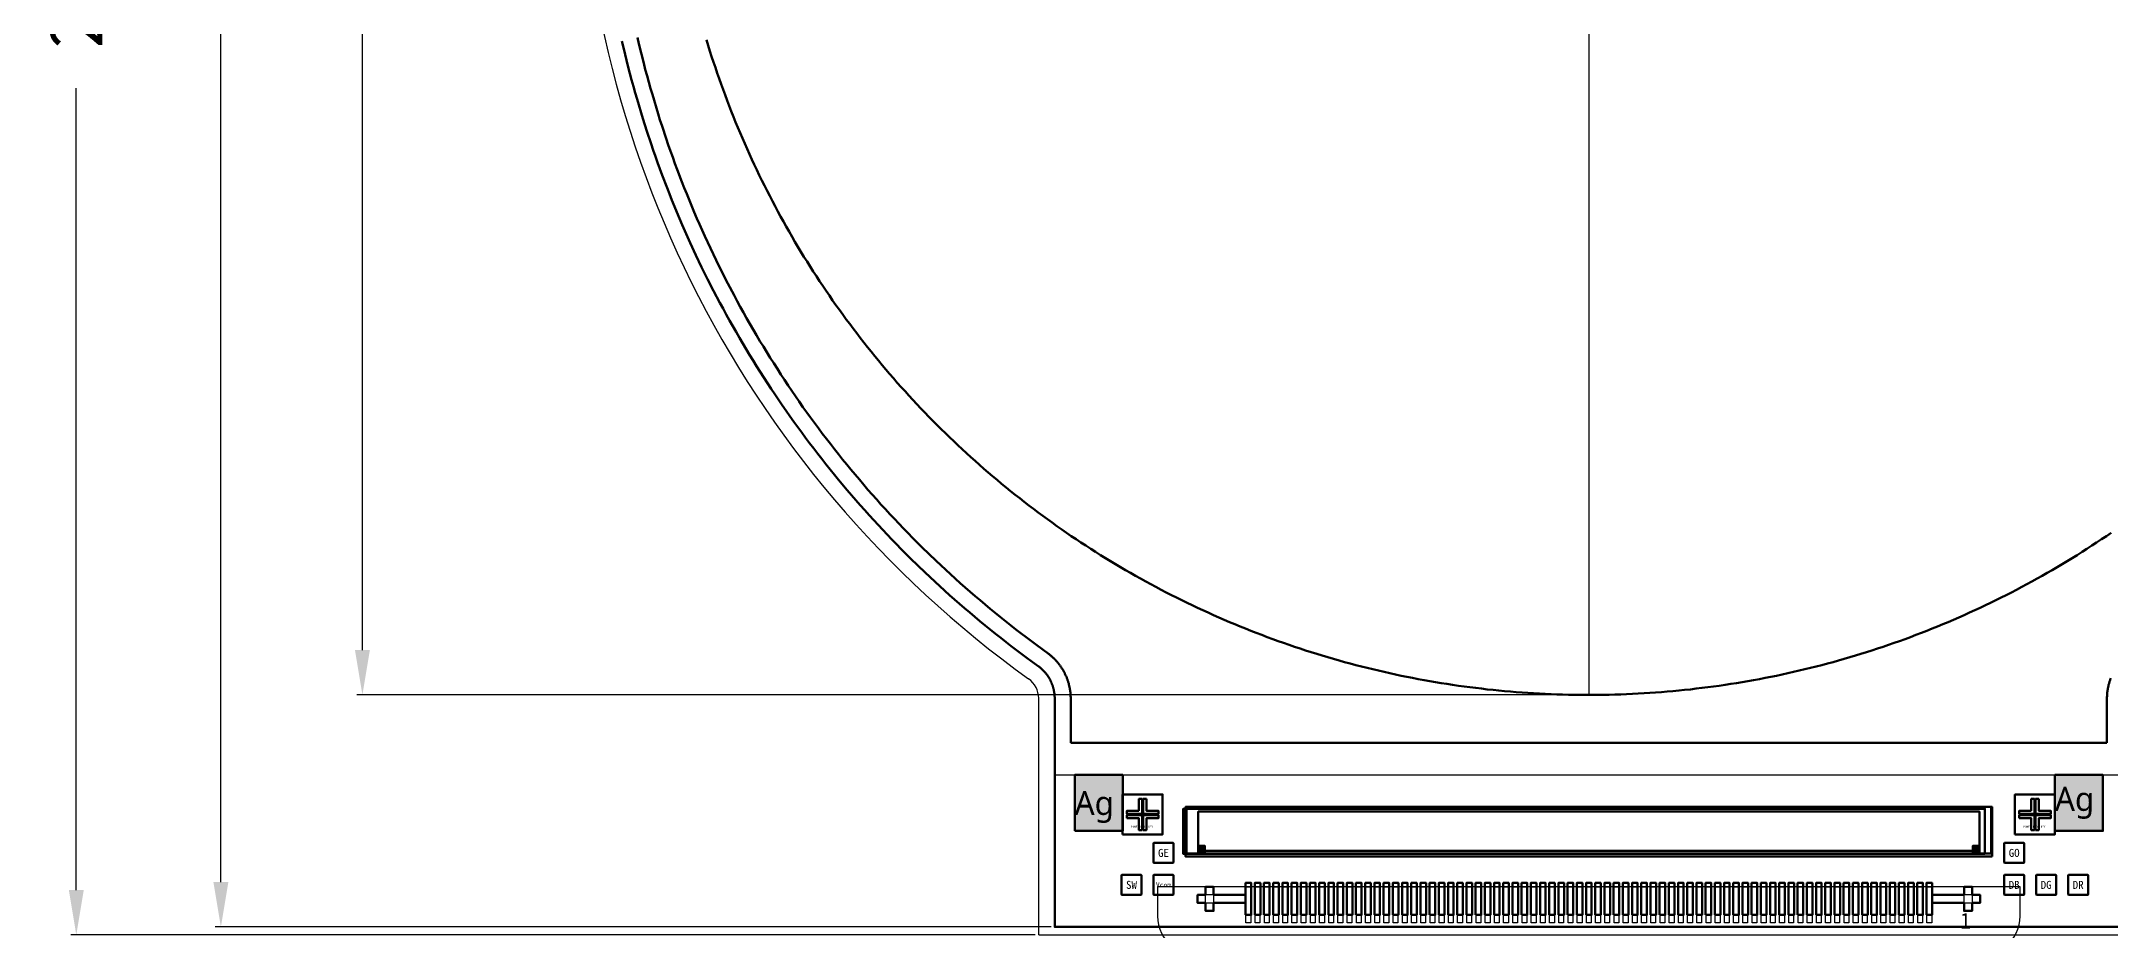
# Model space of a CAD drawing. Header units: inches. Extents: x 228 to 459, y 170 to 330.
# Drawn here: x 268.66 to 294.52, y 273.76 to 284.88 of the extents above; entities that cross this region are included whole.
import ezdxf
from ezdxf.enums import TextEntityAlignment as Align
from ezdxf.lldxf.tags import DXFTag

# ---------------------------------------------------------------- set-up
doc = ezdxf.new("R2010")
doc.units = ezdxf.units.IN
doc.header["$MEASUREMENT"] = 0
for name, color, linetype in [('5剖面线层', 2, 'Continuous'), ('6文字层', 3, 'Continuous'), ('DIM', 4, 'Continuous')]:
    doc.layers.add(name, color=color, linetype=linetype)
for name, color, linetype, lineweight in [('border.drawing', 6, 'Continuous', 100), ('GATE.drawing', 3, 'Continuous', 100), ('ITO_TXT.drawing', 5, 'Continuous', 100), ('job.drawing', 8, 'Continuous', 100), ('L120.drawing', 190, 'Continuous', 100), ('L160.drawing', 5, 'Continuous', 100), ('L249.cell', 112, 'Continuous', 100), ('L31.drawing', 1, 'Continuous', 100), ('L39.drawing', 4, 'Continuous', 100), ('L59.drawing', 2, 'Continuous', 100), ('L82.drawing', 40, 'Continuous', 100), ('L87.drawing', 30, 'Continuous', 100), ('LAYOUT.drawing', 140, 'Continuous', 100), ('OUTLINE.drawing', 190, 'Continuous', 100)]:
    doc.layers.add(name, color=color, linetype=linetype, lineweight=lineweight)
doc.styles.get("Standard").update_dxf_attribs({"font": 'SimSun.ttf'})
doc.styles.add('宋体', font='SimSun.ttf')
doc.styles.add('标注', font='Microsoft YaHei.ttf')
tags = doc.linetypes.add('CENTER2', pattern=[28.575, 19.05, -3.175, 3.175, -3.175]).pattern_tags.tags
tags[10:11] = [DXFTag(74, 4), DXFTag(75, 0), DXFTag(340, '0'), DXFTag(46, 1.0), DXFTag(50, 0.0), DXFTag(44, 0.0), DXFTag(45, 0.0)]
tags[8:9] = [DXFTag(74, 4), DXFTag(75, 0), DXFTag(340, '0'), DXFTag(46, 1.0), DXFTag(50, 0.0), DXFTag(44, 0.0), DXFTag(45, 0.0)]
tags[6:7] = [DXFTag(74, 4), DXFTag(75, 0), DXFTag(340, '0'), DXFTag(46, 1.0), DXFTag(50, 0.0), DXFTag(44, 0.0), DXFTag(45, 0.0)]
tags[4:5] = [DXFTag(74, 4), DXFTag(75, 0), DXFTag(340, '0'), DXFTag(46, 1.0), DXFTag(50, 0.0), DXFTag(44, 0.0), DXFTag(45, 0.0)]
doc.dimstyles.new('ISO-25$0', dxfattribs={"dimscale": 0.8, "dimtxt": 4.3, "dimasz": 2, "dimexe": 1.25, "dimexo": 0.3, "dimtad": 0, "dimzin": 9, "dimdsep": 46, "dimtxsty": 'Standard', "dimcen": 2, "dimclrd": 3, "dimclre": 3, "dimclrt": 3, "dimadec": 0, "dimazin": 3, "dimtfac": 1, "dimtmove": 0, "dimatfit": 3, "dimfxl": 1, "dimlwd": -1, "dimarcsym": 0})

# ---------------------------------------------------------------- blocks, each defined once
blk = doc.blocks.new('process_key_1')
at = {"layer": 'GATE.drawing', "color": 3, "linetype": 'Continuous', "lineweight": 100}
for points in [[(-0.0475, 0.0475), (-0.1975, 0.0475), (-0.1975, 0.0075), (-0.0075, 0.0075), (-0.0075, 0.195), (-0.0475, 0.195)], [(0.0475, 0.195), (0.0075, 0.195), (0.0075, 0.0075), (0.1975, 0.0075), (0.1975, 0.0475), (0.0475, 0.0475)], [(-0.1975, -0.0475), (-0.0475, -0.0475), (-0.0475, -0.195), (-0.0075, -0.195), (-0.0075, -0.0075), (-0.1975, -0.0075)], [(0.0075, -0.195), (0.0475, -0.195), (0.0475, -0.0475), (0.1975, -0.0475), (0.1975, -0.0075), (0.0075, -0.0075)]]:
    blk.add_lwpolyline(points, close=True, dxfattribs=at)
at = {"layer": 'job.drawing', "color": 8, "linetype": 'Continuous', "lineweight": 100}
blk.add_lwpolyline([(-0.25, -0.25), (0.25, -0.25), (0.25, 0.25), (-0.25, 0.25)], close=True, dxfattribs=at)
at = {"layer": 'LAYOUT.drawing', "color": 140, "linetype": 'Continuous', "lineweight": 100}
blk.add_lwpolyline([(-0.0075, -0.0075), (0.0075, -0.0075), (0.0075, 0.0075), (-0.0075, 0.0075)], close=True, dxfattribs=at)
at = {"layer": 'OUTLINE.drawing', "color": 190, "linetype": 'Continuous', "lineweight": 100}
blk.add_lwpolyline([(-0.25, -0.25), (0.25, -0.25), (0.25, 0.25), (-0.25, 0.25)], close=True, dxfattribs=at)
blk.add_text('PANEL PROC KEY', height=0.025, dxfattribs=at).set_placement((-0.007, -0.1539), align=Align.MIDDLE_CENTER)
blk = doc.blocks.new('et')
at = {"layer": 'GATE.drawing', "color": 3, "linetype": 'Continuous', "lineweight": 100}
blk.add_lwpolyline([(0.12, -0.1), (0.125, -0.095), (0.125, 0.145), (0.12, 0.15), (-0.12, 0.15), (-0.125, 0.145), (-0.125, -0.095), (-0.12, -0.1)], close=True, dxfattribs=at)
at = {"layer": 'OUTLINE.drawing', "color": 190, "linetype": 'Continuous', "lineweight": 100}
blk.add_lwpolyline([(0.12, -0.1), (0.125, -0.095), (0.125, 0.145), (0.12, 0.15), (-0.12, 0.15), (-0.125, 0.145), (-0.125, -0.095), (-0.12, -0.1)], close=True, dxfattribs=at)
blk = doc.blocks.new('et_left')
at = {"color": 1, "linetype": 'Continuous', "lineweight": 100}
for p in [(0.525, 0.5), (0.125, 0.1), (0.525, 0.1)]:
    blk.add_blockref('et', p, dxfattribs=at)
at = {"layer": 'ITO_TXT.drawing', "color": 5, "linetype": 'Continuous', "lineweight": 100}
for s, height, p in [('GE', 0.1, (0.525, 0.525)), ('SW', 0.1, (0.125, 0.125)), ('Vcom', 0.06, (0.525, 0.125))]:
    blk.add_text(s, height=height, dxfattribs=at).set_placement(p, align=Align.MIDDLE_CENTER)
blk = doc.blocks.new('panel_left')
at = {"color": 1, "linetype": 'Continuous', "lineweight": 100}
for name, p in [('process_key_1', (-1.39531, -0.51929)), ('et_left', (-1.66031, -1.52429))]:
    blk.add_blockref(name, p, dxfattribs=at)
blk = doc.blocks.new('gc9106_no_compensation_20210329')
at = {"layer": 'L160.drawing', "color": 5, "linetype": 'Continuous', "lineweight": 100}
blk.add_lwpolyline([(-5.04, -0.31), (5.04, -0.31), (5.04, 0.31), (-5.04, 0.31)], close=True, dxfattribs=at)
at = {"layer": 'L82.drawing', "color": 40, "linetype": 'Continuous', "lineweight": 100}
for points in [[(-4.866, -0.2), (-4.856, -0.2), (-4.856, -0.19), (-4.866, -0.19)], [(-4.851, -0.24), (-4.851, -0.225), (-4.866, -0.225), (-4.866, -0.205), (-4.851, -0.205), (-4.851, -0.19), (-4.831, -0.19), (-4.831, -0.205), (-4.816, -0.205), (-4.816, -0.225), (-4.831, -0.225), (-4.831, -0.24)], [(4.831, -0.24), (4.831, -0.225), (4.816, -0.225), (4.816, -0.205), (4.831, -0.205), (4.831, -0.19), (4.851, -0.19), (4.851, -0.205), (4.866, -0.205), (4.866, -0.225), (4.851, -0.225), (4.851, -0.24)], [(4.856, -0.2), (4.866, -0.2), (4.866, -0.19), (4.856, -0.19)]]:
    blk.add_lwpolyline(points, close=True, dxfattribs=at)
blk = doc.blocks.new('mark')
at = {"layer": 'L120.drawing', "color": 190, "linetype": 'Continuous', "lineweight": 100, "const_width": 0.02}
for points in [[(0, 0.025), (0.05, 0.025)], [(0.025, 0.015), (0.025, 0.05)]]:
    blk.add_lwpolyline(points, dxfattribs=at)
at = {"layer": 'L120.drawing', "color": 190, "linetype": 'Continuous', "lineweight": 100}
blk.add_lwpolyline([(0, 0.04), (0.01, 0.04), (0.01, 0.05), (0, 0.05)], close=True, dxfattribs=at)
blk = doc.blocks.new('gc9107e_bump20210106_AE')
at = {"layer": 'L87.drawing', "color": 30, "linetype": 'Continuous', "lineweight": 100}
blk.add_lwpolyline([(-5.03, -0.29), (5.03, -0.29), (5.03, 0.29), (-5.03, 0.29)], close=True, dxfattribs=at)
at = {"color": 1, "linetype": 'Continuous', "lineweight": 100}
blk.add_blockref('mark', (-4.866, -0.26), dxfattribs=at)
at = {"color": 1, "linetype": 'Continuous', "lineweight": 100, "xscale": -1}
blk.add_blockref('mark', (4.866, -0.26), dxfattribs=at)
blk = doc.blocks.new('NV3021E1I_PADOUT')
at = {"layer": 'border.drawing', "color": 6, "linetype": 'Continuous', "lineweight": 100}
for points in [[(-4.881, -0.26), (-4.801, -0.26), (-4.801, -0.18), (-4.881, -0.18)], [(4.801, -0.26), (4.881, -0.26), (4.881, -0.18), (4.801, -0.18)]]:
    blk.add_lwpolyline(points, close=True, dxfattribs=at)
at = {"layer": 'L249.cell', "color": 112, "linetype": 'Continuous', "lineweight": 100}
blk.add_lwpolyline([(-4.95, -0.2825), (5.07, -0.2825), (5.07, 0.2825), (-4.95, 0.2825)], close=True, dxfattribs=at)
at = {"layer": 'L39.drawing', "color": 4, "linetype": 'Continuous', "lineweight": 100, "const_width": 0.02}
for points in [[(-4.866, -0.22), (-4.816, -0.22)], [(-4.841, -0.245), (-4.841, -0.195)], [(4.816, -0.22), (4.866, -0.22)], [(4.841, -0.245), (4.841, -0.195)]]:
    blk.add_lwpolyline(points, dxfattribs=at)
at = {"layer": 'L39.drawing', "color": 4, "linetype": 'Continuous', "lineweight": 100}
for points in [[(-4.866, -0.205), (-4.856, -0.205), (-4.856, -0.195), (-4.866, -0.195)], [(4.856, -0.205), (4.866, -0.205), (4.866, -0.195), (4.856, -0.195)]]:
    blk.add_lwpolyline(points, close=True, dxfattribs=at)
blk = doc.blocks.new('ALIGN_R')
at = {"layer": 'L31.drawing', "color": 1, "linetype": 'Continuous', "lineweight": 100}
for points in [[(0.01, 0.01), (0.025, 0.01), (0.025, -0.01), (-0.025, -0.01), (-0.025, 0.01), (-0.01, 0.01), (-0.01, 0.025), (0.01, 0.025)], [(0.015, 0.015), (0.025, 0.015), (0.025, 0.025), (0.015, 0.025)]]:
    blk.add_lwpolyline(points, close=True, dxfattribs=at)
blk = doc.blocks.new('ALIGN_L')
at = {"layer": 'L31.drawing', "color": 1, "linetype": 'Continuous', "lineweight": 100}
for points in [[(0.01, 0.01), (0.025, 0.01), (0.025, -0.01), (-0.025, -0.01), (-0.025, 0.01), (-0.01, 0.01), (-0.01, 0.025), (0.01, 0.025)], [(-0.025, 0.015), (-0.015, 0.015), (-0.015, 0.025), (-0.025, 0.025)]]:
    blk.add_lwpolyline(points, close=True, dxfattribs=at)
blk = doc.blocks.new('st7735sv_pad_gb_SA_Spec_19y0910_out_line')
at = {"layer": 'L59.drawing', "color": 2, "linetype": 'Continuous', "lineweight": 100}
blk.add_lwpolyline([(-4.8825, -0.2455), (4.8825, -0.2455), (4.8825, 0.2455), (-4.8825, 0.2455)], close=True, dxfattribs=at)
blk.add_lwpolyline([(-4.8825, -0.2455), (4.8825, -0.2455), (4.8825, 0.2455), (-4.8825, 0.2455)], close=True, dxfattribs=at)
blk.add_lwpolyline([(-4.8825, -0.2455), (4.8825, -0.2455), (4.8825, 0.2455), (-4.8825, 0.2455)], close=True, dxfattribs=at)
blk = doc.blocks.new('st7735sv_pad_gb_SA_Spec_19y0910_pad_location')
at = {"color": 1, "linetype": 'Continuous', "lineweight": 100}
for name, p in [('st7735sv_pad_gb_SA_Spec_19y0910_out_line', (0, 0)), ('ALIGN_L', (-4.841, -0.2215)), ('ALIGN_R', (4.841, -0.2215))]:
    blk.add_blockref(name, p, dxfattribs=at)
blk = doc.blocks.new('ic_gds_all')
at = {"color": 1, "linetype": 'Continuous', "lineweight": 100, "xscale": -1}
for name, p in [('NV3021E1I_PADOUT', (0, 0.01807)), ('gc9106_no_compensation_20210329', (0, 0.01307)), ('gc9107e_bump20210106_AE', (0, 0.03307)), ('st7735sv_pad_gb_SA_Spec_19y0910_pad_location', (0, 0.01957))]:
    blk.add_blockref(name, p, dxfattribs=at)
blk = doc.blocks.new('ic_all')
at = {"color": 1, "linetype": 'Continuous', "lineweight": 100}
blk.add_blockref('ic_gds_all', (5.07, 0.29693), dxfattribs=at)
blk = doc.blocks.new('et_right')
at = {"color": 1, "linetype": 'Continuous', "lineweight": 100, "xscale": -1}
for p in [(0.125, 0.5), (0.125, 0.1), (0.525, 0.1), (0.925, 0.1)]:
    blk.add_blockref('et', p, dxfattribs=at)
at = {"layer": 'ITO_TXT.drawing', "color": 5, "linetype": 'Continuous', "lineweight": 100}
for s, p in [('GO', (0.125, 0.525)), ('DB', (0.125, 0.125)), ('DG', (0.525, 0.125)), ('DR', (0.925, 0.125))]:
    blk.add_text(s, height=0.1, dxfattribs=at).set_placement(p, align=Align.MIDDLE_CENTER)
blk = doc.blocks.new('panel_right')
at = {"color": 1, "linetype": 'Continuous', "lineweight": 100}
for name, p in [('process_key_1', (5.67922, -11.9175)), ('et_right', (5.29422, -12.9225))]:
    blk.add_blockref(name, p, dxfattribs=at)
blk = doc.blocks.new('fpc_pad')
at = {"layer": 'OUTLINE.drawing', "color": 190, "linetype": 'Continuous', "lineweight": 100}
blk.add_lwpolyline([(0, 0), (0.07, 0), (0.07, 0.4), (0, 0.4)], close=True, dxfattribs=at)
blk = doc.blocks.new('fpc_pad_dummy')
at = {"layer": 'OUTLINE.drawing', "color": 190, "linetype": 'Continuous', "lineweight": 100}
blk.add_lwpolyline([(0, 0), (0.07, 0), (0.07, 0.4), (0, 0.4)], close=True, dxfattribs=at)
blk = doc.blocks.new('fpc_mark')
at = {"layer": 'GATE.drawing', "color": 3, "linetype": 'Continuous', "lineweight": 100}
blk.add_lwpolyline([(0.2, 0.3), (0.1, 0.3), (0.1, 0.2), (0, 0.2), (0, 0.1), (0.1, 0.1), (0.1, 0), (0.2, 0), (0.2, 0.1), (0.6, 0.1), (0.6, 0.2), (0.2, 0.2)], close=True, dxfattribs=at)
blk = doc.blocks.new('fpc_all')
at = {"color": 1, "linetype": 'Continuous', "lineweight": 100}
blk.add_blockref('fpc_mark', (-0.83, 0.05), dxfattribs=at)
at = {"color": 1, "linetype": 'Continuous', "lineweight": 100, "row_count": 1}
for name, p, column_count, row_spacing, column_spacing in [('fpc_pad', (-0.23, 0), 2, 0.402, 8.510000000000002), ('fpc_pad_dummy', (-0.115, 0), 2, 0, 8.280000000000001), ('fpc_pad', (0, 0), 71, 0.402, 0.115)]:
    blk.add_blockref(name, p, dxfattribs=dict(at, column_count=column_count, row_spacing=row_spacing, column_spacing=column_spacing))
at = {"color": 1, "linetype": 'Continuous', "lineweight": 100, "xscale": -1}
blk.add_blockref('fpc_mark', (8.95, 0.05), dxfattribs=at)
blk = doc.blocks.new('*D24')
at = {"layer": 'Defpoints', "color": 0, "transparency": 16777216}
for p in [(288.31, 300.643), (270.906, 273.807), (281.327, 273.807)]:
    blk.add_point(p, dxfattribs=at)
at = {"layer": 'DIM', "color": 3, "lineweight": -2, "transparency": 16777216}
for p, q in [((288.266, 300.643), (270.836, 300.643)), ((281.283, 273.807), (270.836, 273.807))]:
    blk.add_line(p, q, dxfattribs=at)
at = {"layer": 'DIM', "color": 3, "transparency": 16777216}
for p, q in [((270.906, 300.083), (270.906, 290.7)), ((270.906, 274.367), (270.906, 285.355))]:
    blk.add_line(p, q, dxfattribs=at)
for points in [[(271, 300.083), (270.813, 300.083), (270.906, 300.643)], [(270.813, 274.367), (271, 274.367), (270.906, 273.807)]]:
    blk.add_solid(points, dxfattribs=at)
at = {"layer": 'DIM', "color": 3, "transparency": 16777216, "insert": (270.906, 288.028), "char_height": 0.665, "attachment_point": 5, "rotation": 90}
blk.add_mtext('26.84(TFT)', dxfattribs=at)
blk = doc.blocks.new('*D26')
at = {"layer": 'Defpoints', "color": 0, "transparency": 16777216}
for p in [(288.366, 299.742), (272.675, 276.707), (287.967, 276.707)]:
    blk.add_point(p, dxfattribs=at)
at = {"layer": 'DIM', "color": 3, "lineweight": -2, "transparency": 16777216}
for p, q in [((288.323, 299.742), (272.605, 299.742)), ((287.923, 276.707), (272.605, 276.707))]:
    blk.add_line(p, q, dxfattribs=at)
at = {"layer": 'DIM', "color": 3, "transparency": 16777216}
for p, q in [((272.675, 299.182), (272.675, 290.926)), ((272.675, 277.267), (272.675, 286.053))]:
    blk.add_line(p, q, dxfattribs=at)
for points in [[(272.768, 299.182), (272.582, 299.182), (272.675, 299.742)], [(272.582, 277.267), (272.768, 277.267), (272.675, 276.707)]]:
    blk.add_solid(points, dxfattribs=at)
at = {"layer": 'DIM', "color": 3, "transparency": 16777216, "insert": (272.675, 288.489), "char_height": 0.665, "attachment_point": 5, "rotation": 90}
blk.add_mtext('23.03(AA)', dxfattribs=at)
blk = doc.blocks.new('A$C4AE13D6C')
for p, q in [((-6.876, 0), (-6.876, 2.958)), ((6.876, 2.958), (6.876, 0)), ((-6.876, 0), (6.876, 0))]:
    blk.add_line(p, q)
for centre, radius, start, end in [((0, 14.52), 12.62, 360, 180), ((0.867, 14.161), 13.492, 178.4758, 234.3255), ((-0.867, 14.161), 13.492, 305.6745, 1.5242), ((-7.176, 2.958), 0.3, 0, 54.3238), ((7.176, 2.958), 0.3, 125.6762, 180)]:
    blk.add_arc(centre, radius, start, end)
blk = doc.blocks.new('*D28')
at = {"layer": 'Defpoints', "color": 0, "transparency": 16777216}
for p in [(288.003, 300.847), (269.099, 273.707), (281.127, 273.707)]:
    blk.add_point(p, dxfattribs=at)
at = {"layer": 'DIM', "color": 3, "lineweight": -2, "transparency": 16777216}
for p, q in [((287.959, 300.847), (269.029, 300.847)), ((281.083, 273.707), (269.029, 273.707))]:
    blk.add_line(p, q, dxfattribs=at)
at = {"layer": 'DIM', "color": 3, "transparency": 16777216}
for p, q in [((269.099, 300.287), (269.099, 290.262)), ((269.099, 274.267), (269.099, 284.292))]:
    blk.add_line(p, q, dxfattribs=at)
for points in [[(269.192, 300.287), (269.006, 300.287), (269.099, 300.847)], [(269.006, 274.267), (269.192, 274.267), (269.099, 273.707)]]:
    blk.add_solid(points, dxfattribs=at)
at = {"layer": 'DIM', "color": 3, "transparency": 16777216, "insert": (269.099, 287.277), "char_height": 0.665, "attachment_point": 5, "rotation": 90}
blk.add_mtext('27.14%%P0.15', dxfattribs=at)

msp = doc.modelspace()

# ---------------------------------------------------------------- hatches: boundary and pattern name
at = {"layer": '5剖面线层'}
h = msp.add_hatch(color=3, dxfattribs=at)
h.dxf.hatch_style = 1
h.paths.add_polyline_path([(281.577, 275.007), (281.577, 275.707), (282.177, 275.707), (282.177, 275.007)])
h.paths.add_polyline_path([(293.829, 275.007), (293.829, 275.707), (294.429, 275.707), (294.429, 275.007)])

# ---------------------------------------------------------------- linework, layer by layer
at = {"linetype": 'CENTER2', "ltscale": 0.1}
msp.add_line((288.003, 299.747), (288.003, 276.707), dxfattribs=at)
for p, q in [((281.327, 275.707), (294.679, 275.707)), ((283.713, 274.207), (283.718, 274.207)), ((292.293, 274.207), (292.288, 274.207)), ((283.778, 273.957), (283.778, 273.857)), ((292.293, 274.107), (292.288, 274.107))]:
    msp.add_line(p, q)
at = {"color": 32}
msp.add_lwpolyline([(293.393, 273.941), (293.393, 274.307), (282.613, 274.307), (282.613, 273.941, 0.222585), (282.793, 273.557), (285.073, 271.657, -0.222585), (285.253, 271.273), (285.253, 223.906, 0.414214), (285.453, 223.706), (290.553, 223.706, 0.414214), (290.753, 223.906), (290.753, 271.273, -0.222585), (290.933, 271.657), (293.213, 273.557, 0.222585)], format="xyb", close=True, dxfattribs=at)
for points in [[(283.113, 274.107), (283.718, 274.107), (283.718, 274.207), (283.113, 274.207)], [(283.213, 274.307), (283.313, 274.307), (283.313, 274.007), (283.213, 274.007)], [(283.718, 274.307), (283.778, 274.307), (283.778, 273.857), (283.718, 273.857)], [(283.833, 274.307), (283.893, 274.307), (283.893, 273.857), (283.833, 273.857)], [(283.948, 274.307), (284.008, 274.307), (284.008, 273.857), (283.948, 273.857)], [(284.063, 274.307), (284.123, 274.307), (284.123, 273.857), (284.063, 273.857)], [(284.178, 274.307), (284.238, 274.307), (284.238, 273.857), (284.178, 273.857)], [(284.293, 274.307), (284.353, 274.307), (284.353, 273.857), (284.293, 273.857)], [(284.408, 274.307), (284.468, 274.307), (284.468, 273.857), (284.408, 273.857)], [(284.523, 274.307), (284.583, 274.307), (284.583, 273.857), (284.523, 273.857)], [(284.638, 274.307), (284.698, 274.307), (284.698, 273.857), (284.638, 273.857)], [(284.753, 274.307), (284.813, 274.307), (284.813, 273.857), (284.753, 273.857)], [(284.868, 274.307), (284.928, 274.307), (284.928, 273.857), (284.868, 273.857)], [(284.983, 274.307), (285.043, 274.307), (285.043, 273.857), (284.983, 273.857)], [(285.098, 274.307), (285.158, 274.307), (285.158, 273.857), (285.098, 273.857)], [(285.213, 274.307), (285.273, 274.307), (285.273, 273.857), (285.213, 273.857)], [(285.328, 274.307), (285.388, 274.307), (285.388, 273.857), (285.328, 273.857)], [(285.443, 274.307), (285.503, 274.307), (285.503, 273.857), (285.443, 273.857)], [(285.558, 274.307), (285.618, 274.307), (285.618, 273.857), (285.558, 273.857)], [(285.673, 274.307), (285.733, 274.307), (285.733, 273.857), (285.673, 273.857)], [(285.788, 274.307), (285.848, 274.307), (285.848, 273.857), (285.788, 273.857)], [(285.903, 274.307), (285.963, 274.307), (285.963, 273.857), (285.903, 273.857)], [(286.018, 274.307), (286.078, 274.307), (286.078, 273.857), (286.018, 273.857)], [(286.133, 274.307), (286.193, 274.307), (286.193, 273.857), (286.133, 273.857)], [(286.248, 274.307), (286.308, 274.307), (286.308, 273.857), (286.248, 273.857)], [(286.363, 274.307), (286.423, 274.307), (286.423, 273.857), (286.363, 273.857)], [(286.478, 274.307), (286.538, 274.307), (286.538, 273.857), (286.478, 273.857)], [(286.593, 274.307), (286.653, 274.307), (286.653, 273.857), (286.593, 273.857)], [(286.708, 274.307), (286.768, 274.307), (286.768, 273.857), (286.708, 273.857)], [(286.823, 274.307), (286.883, 274.307), (286.883, 273.857), (286.823, 273.857)], [(286.938, 274.307), (286.998, 274.307), (286.998, 273.857), (286.938, 273.857)], [(287.053, 274.307), (287.113, 274.307), (287.113, 273.857), (287.053, 273.857)], [(287.168, 274.307), (287.228, 274.307), (287.228, 273.857), (287.168, 273.857)], [(287.283, 274.307), (287.343, 274.307), (287.343, 273.857), (287.283, 273.857)], [(287.398, 274.307), (287.458, 274.307), (287.458, 273.857), (287.398, 273.857)], [(287.513, 274.307), (287.573, 274.307), (287.573, 273.857), (287.513, 273.857)], [(287.628, 274.307), (287.688, 274.307), (287.688, 273.857), (287.628, 273.857)], [(287.743, 274.307), (287.803, 274.307), (287.803, 273.857), (287.743, 273.857)], [(287.858, 274.307), (287.918, 274.307), (287.918, 273.857), (287.858, 273.857)], [(287.973, 274.307), (288.033, 274.307), (288.033, 273.857), (287.973, 273.857)], [(288.088, 274.307), (288.148, 274.307), (288.148, 273.857), (288.088, 273.857)], [(288.203, 274.307), (288.263, 274.307), (288.263, 273.857), (288.203, 273.857)], [(288.318, 274.307), (288.378, 274.307), (288.378, 273.857), (288.318, 273.857)], [(288.433, 274.307), (288.493, 274.307), (288.493, 273.857), (288.433, 273.857)], [(288.548, 274.307), (288.608, 274.307), (288.608, 273.857), (288.548, 273.857)], [(288.663, 274.307), (288.723, 274.307), (288.723, 273.857), (288.663, 273.857)], [(288.778, 274.307), (288.838, 274.307), (288.838, 273.857), (288.778, 273.857)], [(288.893, 274.307), (288.953, 274.307), (288.953, 273.857), (288.893, 273.857)], [(289.008, 274.307), (289.068, 274.307), (289.068, 273.857), (289.008, 273.857)], [(289.123, 274.307), (289.183, 274.307), (289.183, 273.857), (289.123, 273.857)], [(289.238, 274.307), (289.298, 274.307), (289.298, 273.857), (289.238, 273.857)], [(289.353, 274.307), (289.413, 274.307), (289.413, 273.857), (289.353, 273.857)], [(289.468, 274.307), (289.528, 274.307), (289.528, 273.857), (289.468, 273.857)], [(289.583, 274.307), (289.643, 274.307), (289.643, 273.857), (289.583, 273.857)], [(289.698, 274.307), (289.758, 274.307), (289.758, 273.857), (289.698, 273.857)], [(289.813, 274.307), (289.873, 274.307), (289.873, 273.857), (289.813, 273.857)], [(289.928, 274.307), (289.988, 274.307), (289.988, 273.857), (289.928, 273.857)], [(290.043, 274.307), (290.103, 274.307), (290.103, 273.857), (290.043, 273.857)], [(290.158, 274.307), (290.218, 274.307), (290.218, 273.857), (290.158, 273.857)], [(290.273, 274.307), (290.333, 274.307), (290.333, 273.857), (290.273, 273.857)], [(290.388, 274.307), (290.448, 274.307), (290.448, 273.857), (290.388, 273.857)], [(290.503, 274.307), (290.563, 274.307), (290.563, 273.857), (290.503, 273.857)], [(290.618, 274.307), (290.678, 274.307), (290.678, 273.857), (290.618, 273.857)], [(290.733, 274.307), (290.793, 274.307), (290.793, 273.857), (290.733, 273.857)], [(290.848, 274.307), (290.908, 274.307), (290.908, 273.857), (290.848, 273.857)], [(290.963, 274.307), (291.023, 274.307), (291.023, 273.857), (290.963, 273.857)], [(291.078, 274.307), (291.138, 274.307), (291.138, 273.857), (291.078, 273.857)], [(291.193, 274.307), (291.253, 274.307), (291.253, 273.857), (291.193, 273.857)], [(291.308, 274.307), (291.368, 274.307), (291.368, 273.857), (291.308, 273.857)], [(291.423, 274.307), (291.483, 274.307), (291.483, 273.857), (291.423, 273.857)], [(291.538, 274.307), (291.598, 274.307), (291.598, 273.857), (291.538, 273.857)], [(291.653, 274.307), (291.713, 274.307), (291.713, 273.857), (291.653, 273.857)], [(291.768, 274.307), (291.828, 274.307), (291.828, 273.857), (291.768, 273.857)], [(291.883, 274.307), (291.943, 274.307), (291.943, 273.857), (291.883, 273.857)], [(291.998, 274.307), (292.058, 274.307), (292.058, 273.857), (291.998, 273.857)], [(292.113, 274.307), (292.173, 274.307), (292.173, 273.857), (292.113, 273.857)], [(292.228, 274.307), (292.288, 274.307), (292.288, 273.857), (292.228, 273.857)], [(292.893, 274.207), (292.288, 274.207), (292.288, 274.107), (292.893, 274.107)], [(292.693, 274.307), (292.793, 274.307), (292.793, 274.007), (292.693, 274.007)]]:
    msp.add_lwpolyline(points, close=True)
at = {"layer": 'GATE.drawing', "color": 3, "linetype": 'Continuous', "lineweight": 100}
for points in [[(281.577, 275.007), (282.177, 275.007), (282.177, 275.707), (281.577, 275.707)], [(293.829, 275.007), (294.429, 275.007), (294.429, 275.707), (293.829, 275.707)]]:
    msp.add_lwpolyline(points, close=True, dxfattribs=at)
at = {"layer": 'LAYOUT.drawing', "linetype": 'Continuous', "lineweight": 100}
msp.add_line((281.527, 276.107), (294.479, 276.107), dxfattribs=at)
at = {"layer": 'LAYOUT.drawing', "color": 2, "linetype": 'Continuous', "lineweight": 100}
msp.add_lwpolyline([(275.918, 284.881), (275.937, 284.8), (275.997, 284.557), (276.018, 284.476), (276.04, 284.396), (276.062, 284.315), (276.084, 284.235), (276.107, 284.155), (276.179, 283.915), (276.204, 283.836), (276.23, 283.756), (276.282, 283.598), (276.309, 283.519), (276.337, 283.44), (276.365, 283.362), (276.393, 283.283), (276.422, 283.205), (276.482, 283.049), (276.512, 282.972), (276.543, 282.894), (276.639, 282.663), (276.672, 282.586), (276.705, 282.51), (276.773, 282.358), (276.843, 282.206), (276.915, 282.056), (276.989, 281.906), (277.065, 281.758), (277.143, 281.61), (277.182, 281.537), (277.222, 281.463), (277.263, 281.39), (277.303, 281.318), (277.345, 281.245), (277.386, 281.173), (277.429, 281.101), (277.471, 281.029), (277.515, 280.958), (277.558, 280.887), (277.602, 280.816), (277.647, 280.746), (277.692, 280.675), (277.737, 280.605), (277.783, 280.536), (277.829, 280.466), (277.923, 280.328), (277.97, 280.26), (278.018, 280.191), (278.067, 280.123), (278.115, 280.056), (278.165, 279.988), (278.214, 279.921), (278.264, 279.855), (278.315, 279.788), (278.366, 279.722), (278.417, 279.657), (278.469, 279.591), (278.521, 279.526), (278.574, 279.461), (278.626, 279.397), (278.734, 279.269), (278.788, 279.206), (278.842, 279.142), (278.897, 279.08), (278.953, 279.017), (279.008, 278.955), (279.065, 278.894), (279.121, 278.832), (279.178, 278.771), (279.235, 278.711), (279.293, 278.65), (279.351, 278.591), (279.409, 278.531), (279.527, 278.413), (279.707, 278.239), (279.89, 278.068), (280.014, 277.956), (280.076, 277.901), (280.202, 277.791), (280.265, 277.737), (280.329, 277.683), (280.393, 277.63), (280.458, 277.577), (280.522, 277.525), (280.588, 277.472), (280.653, 277.421), (280.719, 277.369), (280.785, 277.318), (280.851, 277.268), (280.985, 277.168), (281.122, 277.068), (281.126, 277.065), (281.126, 277.065), (281.13, 277.062), (281.134, 277.058), (281.139, 277.055), (281.144, 277.051), (281.149, 277.047), (281.153, 277.043), (281.158, 277.039), (281.163, 277.035), (281.167, 277.031), (281.172, 277.026), (281.176, 277.022), (281.18, 277.018), (281.185, 277.013), (281.189, 277.009), (281.193, 277.005), (281.197, 277), (281.201, 276.996), (281.205, 276.991), (281.209, 276.986), (281.213, 276.982), (281.217, 276.977), (281.221, 276.972), (281.225, 276.967), (281.228, 276.962), (281.232, 276.957), (281.236, 276.952), (281.239, 276.947), (281.243, 276.942), (281.246, 276.937), (281.249, 276.932), (281.253, 276.927), (281.256, 276.921), (281.259, 276.916), (281.262, 276.911), (281.265, 276.905), (281.268, 276.9), (281.271, 276.895), (281.273, 276.889), (281.276, 276.884), (281.279, 276.878), (281.281, 276.873), (281.284, 276.867), (281.286, 276.861), (281.289, 276.856), (281.291, 276.85), (281.293, 276.844), (281.296, 276.839), (281.298, 276.833), (281.3, 276.827), (281.302, 276.821), (281.304, 276.815), (281.305, 276.809), (281.307, 276.804), (281.309, 276.798), (281.31, 276.792), (281.312, 276.786), (281.313, 276.78), (281.315, 276.774), (281.316, 276.768), (281.317, 276.762), (281.318, 276.756), (281.319, 276.75), (281.321, 276.744), (281.321, 276.738), (281.322, 276.732), (281.323, 276.726), (281.324, 276.719), (281.324, 276.713), (281.325, 276.707), (281.326, 276.701), (281.326, 276.695), (281.326, 276.689), (281.327, 276.683), (281.327, 276.677), (281.327, 276.67), (281.327, 276.664), (281.327, 273.807), (294.679, 273.807)], dxfattribs=at)
at = {"layer": 'LAYOUT.drawing', "linetype": 'Continuous', "lineweight": 100}
for points in [[(276.113, 284.926), (276.131, 284.847), (276.191, 284.606), (276.211, 284.528), (276.233, 284.449), (276.255, 284.368), (276.277, 284.289), (276.299, 284.212), (276.37, 283.974), (276.394, 283.897), (276.42, 283.818), (276.472, 283.662), (276.498, 283.585), (276.525, 283.507), (276.553, 283.429), (276.581, 283.352), (276.609, 283.276), (276.669, 283.121), (276.698, 283.045), (276.728, 282.97), (276.823, 282.741), (276.856, 282.665), (276.888, 282.591), (276.955, 282.441), (277.024, 282.291), (277.095, 282.144), (277.168, 281.996), (277.242, 281.851), (277.32, 281.704), (277.358, 281.632), (277.397, 281.56), (277.438, 281.488), (277.477, 281.417), (277.519, 281.345), (277.559, 281.274), (277.601, 281.203), (277.642, 281.132), (277.686, 281.063), (277.729, 280.992), (277.771, 280.923), (277.816, 280.854), (277.861, 280.783), (277.904, 280.715), (277.95, 280.647), (277.995, 280.577), (278.088, 280.441), (278.134, 280.374), (278.181, 280.307), (278.229, 280.24), (278.277, 280.174), (278.326, 280.107), (278.374, 280.041), (278.423, 279.976), (278.474, 279.91), (278.524, 279.845), (278.574, 279.781), (278.626, 279.716), (278.677, 279.652), (278.729, 279.588), (278.78, 279.525), (278.886, 279.399), (278.94, 279.336), (278.993, 279.273), (279.047, 279.213), (279.103, 279.15), (279.156, 279.09), (279.212, 279.03), (279.268, 278.968), (279.324, 278.908), (279.38, 278.849), (279.437, 278.789), (279.494, 278.731), (279.552, 278.671), (279.667, 278.556), (279.845, 278.384), (280.025, 278.216), (280.147, 278.105), (280.208, 278.051), (280.333, 277.943), (280.395, 277.89), (280.457, 277.837), (280.52, 277.785), (280.584, 277.732), (280.648, 277.681), (280.712, 277.629), (280.777, 277.578), (280.842, 277.527), (280.907, 277.477), (280.971, 277.428), (281.104, 277.329), (281.245, 277.226), (281.25, 277.222), (281.251, 277.221), (281.258, 277.216), (281.264, 277.211), (281.271, 277.205), (281.278, 277.2), (281.284, 277.194), (281.29, 277.189), (281.297, 277.183), (281.303, 277.177), (281.309, 277.171), (281.316, 277.165), (281.322, 277.159), (281.328, 277.153), (281.334, 277.147), (281.34, 277.141), (281.346, 277.134), (281.351, 277.128), (281.357, 277.121), (281.362, 277.115), (281.368, 277.108), (281.373, 277.102), (281.379, 277.095), (281.384, 277.088), (281.389, 277.081), (281.394, 277.074), (281.399, 277.067), (281.404, 277.06), (281.409, 277.053), (281.414, 277.046), (281.418, 277.039), (281.423, 277.031), (281.427, 277.024), (281.432, 277.017), (281.436, 277.009), (281.44, 277.002), (281.444, 276.994), (281.448, 276.987), (281.452, 276.979), (281.456, 276.971), (281.46, 276.963), (281.463, 276.956), (281.467, 276.948), (281.47, 276.94), (281.474, 276.932), (281.477, 276.924), (281.48, 276.916), (281.483, 276.908), (281.486, 276.9), (281.489, 276.892), (281.492, 276.884), (281.494, 276.876), (281.497, 276.868), (281.499, 276.859), (281.502, 276.851), (281.504, 276.843), (281.506, 276.834), (281.508, 276.826), (281.51, 276.818), (281.512, 276.809), (281.513, 276.801), (281.515, 276.792), (281.517, 276.784), (281.518, 276.776), (281.519, 276.767), (281.52, 276.758), (281.522, 276.75), (281.523, 276.741), (281.523, 276.733), (281.524, 276.724), (281.525, 276.716), (281.526, 276.707), (281.526, 276.699), (281.526, 276.69), (281.527, 276.681), (281.527, 276.673), (281.527, 276.665), (281.527, 276.107)], [(294.479, 276.107), (294.479, 276.665), (294.479, 276.673), (294.479, 276.681), (294.48, 276.69), (294.48, 276.699), (294.481, 276.707), (294.481, 276.716), (294.482, 276.724), (294.483, 276.733), (294.483, 276.741), (294.484, 276.75), (294.486, 276.758), (294.487, 276.767), (294.488, 276.776), (294.49, 276.784), (294.491, 276.792), (294.493, 276.801), (294.494, 276.809), (294.496, 276.818), (294.498, 276.826), (294.5, 276.834), (294.502, 276.843), (294.505, 276.851), (294.507, 276.859), (294.509, 276.868), (294.512, 276.876), (294.515, 276.884), (294.517, 276.892), (294.52, 276.9), (294.523, 276.908), (294.526, 276.916)]]:
    msp.add_lwpolyline(points, dxfattribs=at)
at = {"layer": 'LAYOUT.drawing', "color": 140, "linetype": 'Continuous', "lineweight": 100}
msp.add_lwpolyline([(294.531, 278.735), (294.471, 278.694), (294.411, 278.654), (294.35, 278.613), (294.289, 278.574), (294.228, 278.534), (294.167, 278.495), (294.106, 278.456), (294.044, 278.418), (293.982, 278.38), (293.92, 278.343), (293.857, 278.306), (293.795, 278.269), (293.732, 278.232), (293.668, 278.197), (293.605, 278.161), (293.541, 278.126), (293.478, 278.091), (293.414, 278.057), (293.349, 278.023), (293.285, 277.989), (293.22, 277.956), (293.155, 277.924), (293.09, 277.891), (293.025, 277.859), (292.959, 277.828), (292.894, 277.797), (292.828, 277.766), (292.762, 277.736), (292.695, 277.706), (292.629, 277.677), (292.562, 277.648), (292.495, 277.619), (292.428, 277.591), (292.361, 277.563), (292.294, 277.536), (292.226, 277.509), (292.159, 277.483), (292.091, 277.457), (292.023, 277.431), (291.955, 277.406), (291.886, 277.381), (291.818, 277.357), (291.749, 277.333), (291.68, 277.31), (291.611, 277.287), (291.542, 277.264), (291.473, 277.242), (291.404, 277.221), (291.334, 277.199), (291.264, 277.179), (291.195, 277.158), (291.125, 277.138), (291.055, 277.119), (290.985, 277.1), (290.914, 277.081), (290.844, 277.063), (290.774, 277.045), (290.703, 277.028), (290.632, 277.011), (290.561, 276.995), (290.491, 276.979), (290.42, 276.963), (290.348, 276.948), (290.277, 276.934), (290.206, 276.92), (290.135, 276.906), (290.063, 276.893), (289.992, 276.88), (289.92, 276.868), (289.848, 276.856), (289.776, 276.845), (289.705, 276.834), (289.633, 276.823), (289.561, 276.813), (289.489, 276.803), (289.417, 276.794), (289.344, 276.786), (289.272, 276.777), (289.2, 276.77), (289.128, 276.762), (289.055, 276.755), (288.983, 276.749), (288.911, 276.743), (288.838, 276.738), (288.766, 276.732), (288.693, 276.728), (288.62, 276.724), (288.548, 276.72), (288.475, 276.717), (288.403, 276.714), (288.33, 276.712), (288.257, 276.71), (288.185, 276.709), (288.112, 276.708), (288.039, 276.707), (287.967, 276.707), (287.894, 276.708), (287.821, 276.709), (287.749, 276.71), (287.676, 276.712), (287.603, 276.714), (287.531, 276.717), (287.458, 276.72), (287.386, 276.724), (287.313, 276.728), (287.241, 276.732), (287.168, 276.738), (287.096, 276.743), (287.023, 276.749), (286.951, 276.755), (286.878, 276.762), (286.806, 276.77), (286.734, 276.777), (286.662, 276.786), (286.589, 276.794), (286.517, 276.803), (286.445, 276.813), (286.373, 276.823), (286.301, 276.834), (286.23, 276.845), (286.158, 276.856), (286.086, 276.868), (286.015, 276.88), (285.943, 276.893), (285.872, 276.906), (285.8, 276.92), (285.729, 276.934), (285.658, 276.948), (285.587, 276.963), (285.516, 276.979), (285.445, 276.995), (285.374, 277.011), (285.303, 277.028), (285.233, 277.045), (285.162, 277.063), (285.092, 277.081), (285.021, 277.1), (284.951, 277.119), (284.881, 277.138), (284.811, 277.158), (284.742, 277.179), (284.672, 277.199), (284.602, 277.221), (284.533, 277.242), (284.464, 277.264), (284.395, 277.287), (284.326, 277.31), (284.257, 277.333), (284.188, 277.357), (284.12, 277.381), (284.052, 277.406), (283.983, 277.431), (283.915, 277.457), (283.847, 277.483), (283.78, 277.509), (283.712, 277.536), (283.645, 277.563), (283.578, 277.591), (283.511, 277.619), (283.444, 277.648), (283.377, 277.677), (283.311, 277.706), (283.244, 277.736), (283.178, 277.766), (283.113, 277.797), (283.047, 277.828), (282.981, 277.859), (282.916, 277.891), (282.851, 277.924), (282.786, 277.956), (282.721, 277.989), (282.657, 278.023), (282.593, 278.057), (282.529, 278.091), (282.465, 278.126), (282.401, 278.161), (282.338, 278.197), (282.275, 278.232), (282.212, 278.269), (282.149, 278.306), (282.086, 278.343), (282.024, 278.38), (281.962, 278.418), (281.9, 278.456), (281.839, 278.495), (281.778, 278.534), (281.717, 278.574), (281.656, 278.613), (281.595, 278.654), (281.535, 278.694), (281.475, 278.735), (281.415, 278.777), (281.356, 278.818), (281.297, 278.861), (281.238, 278.903), (281.179, 278.946), (281.12, 278.989), (281.062, 279.033), (281.004, 279.077), (280.947, 279.121), (280.89, 279.166), (280.833, 279.211), (280.776, 279.256), (280.719, 279.302), (280.663, 279.348), (280.607, 279.395), (280.552, 279.441), (280.497, 279.489), (280.442, 279.536), (280.387, 279.584), (280.332, 279.632), (280.278, 279.681), (280.225, 279.73), (280.171, 279.779), (280.118, 279.829), (280.065, 279.878), (280.013, 279.929), (279.961, 279.979), (279.909, 280.03), (279.857, 280.081), (279.806, 280.133), (279.755, 280.185), (279.704, 280.237), (279.654, 280.289), (279.604, 280.342), (279.555, 280.395), (279.505, 280.449), (279.457, 280.503), (279.408, 280.557), (279.36, 280.611), (279.312, 280.666), (279.264, 280.721), (279.217, 280.776), (279.17, 280.832), (279.124, 280.887), (279.078, 280.944), (279.032, 281), (278.987, 281.057), (278.942, 281.114), (278.897, 281.171), (278.853, 281.229), (278.809, 281.287), (278.765, 281.345), (278.722, 281.403), (278.679, 281.462), (278.636, 281.521), (278.594, 281.58), (278.552, 281.639), (278.511, 281.699), (278.47, 281.759), (278.43, 281.82), (278.389, 281.88), (278.349, 281.941), (278.31, 282.002), (278.271, 282.063), (278.232, 282.125), (278.194, 282.186), (278.156, 282.248), (278.118, 282.311), (278.081, 282.373), (278.045, 282.436), (278.008, 282.499), (277.972, 282.562), (277.937, 282.625), (277.902, 282.689), (277.867, 282.753), (277.833, 282.817), (277.799, 282.881), (277.765, 282.946), (277.732, 283.01), (277.699, 283.075), (277.667, 283.14), (277.635, 283.206), (277.604, 283.271), (277.573, 283.337), (277.542, 283.403), (277.512, 283.469), (277.482, 283.535), (277.453, 283.601), (277.424, 283.668), (277.395, 283.735), (277.367, 283.802), (277.339, 283.869), (277.312, 283.936), (277.285, 284.004), (277.259, 284.072), (277.233, 284.14), (277.207, 284.208), (277.182, 284.276), (277.157, 284.344), (277.133, 284.413), (277.109, 284.481), (277.086, 284.55), (277.063, 284.619), (277.04, 284.688), (277.018, 284.757), (276.996, 284.827), (276.975, 284.896)], dxfattribs=at)
at = {"layer": 'OUTLINE.drawing', "color": 190, "linetype": 'Continuous', "lineweight": 100}
msp.add_lwpolyline([(294.531, 278.735), (294.471, 278.694), (294.411, 278.654), (294.35, 278.613), (294.289, 278.574), (294.228, 278.534), (294.167, 278.495), (294.106, 278.456), (294.044, 278.418), (293.982, 278.38), (293.92, 278.343), (293.857, 278.306), (293.795, 278.269), (293.732, 278.232), (293.668, 278.197), (293.605, 278.161), (293.541, 278.126), (293.478, 278.091), (293.414, 278.057), (293.349, 278.023), (293.285, 277.989), (293.22, 277.956), (293.155, 277.924), (293.09, 277.891), (293.025, 277.859), (292.959, 277.828), (292.894, 277.797), (292.828, 277.766), (292.762, 277.736), (292.695, 277.706), (292.629, 277.677), (292.562, 277.648), (292.495, 277.619), (292.428, 277.591), (292.361, 277.563), (292.294, 277.536), (292.226, 277.509), (292.159, 277.483), (292.091, 277.457), (292.023, 277.431), (291.955, 277.406), (291.886, 277.381), (291.818, 277.357), (291.749, 277.333), (291.68, 277.31), (291.611, 277.287), (291.542, 277.264), (291.473, 277.242), (291.404, 277.221), (291.334, 277.199), (291.264, 277.179), (291.195, 277.158), (291.125, 277.138), (291.055, 277.119), (290.985, 277.1), (290.914, 277.081), (290.844, 277.063), (290.774, 277.045), (290.703, 277.028), (290.632, 277.011), (290.561, 276.995), (290.491, 276.979), (290.42, 276.963), (290.348, 276.948), (290.277, 276.934), (290.206, 276.92), (290.135, 276.906), (290.063, 276.893), (289.992, 276.88), (289.92, 276.868), (289.848, 276.856), (289.776, 276.845), (289.705, 276.834), (289.633, 276.823), (289.561, 276.813), (289.489, 276.803), (289.417, 276.794), (289.344, 276.786), (289.272, 276.777), (289.2, 276.77), (289.128, 276.762), (289.055, 276.755), (288.983, 276.749), (288.911, 276.743), (288.838, 276.738), (288.766, 276.732), (288.693, 276.728), (288.62, 276.724), (288.548, 276.72), (288.475, 276.717), (288.403, 276.714), (288.33, 276.712), (288.257, 276.71), (288.185, 276.709), (288.112, 276.708), (288.039, 276.707), (287.967, 276.707), (287.894, 276.708), (287.821, 276.709), (287.749, 276.71), (287.676, 276.712), (287.603, 276.714), (287.531, 276.717), (287.458, 276.72), (287.386, 276.724), (287.313, 276.728), (287.241, 276.732), (287.168, 276.738), (287.096, 276.743), (287.023, 276.749), (286.951, 276.755), (286.878, 276.762), (286.806, 276.77), (286.734, 276.777), (286.662, 276.786), (286.589, 276.794), (286.517, 276.803), (286.445, 276.813), (286.373, 276.823), (286.301, 276.834), (286.23, 276.845), (286.158, 276.856), (286.086, 276.868), (286.015, 276.88), (285.943, 276.893), (285.872, 276.906), (285.8, 276.92), (285.729, 276.934), (285.658, 276.948), (285.587, 276.963), (285.516, 276.979), (285.445, 276.995), (285.374, 277.011), (285.303, 277.028), (285.233, 277.045), (285.162, 277.063), (285.092, 277.081), (285.021, 277.1), (284.951, 277.119), (284.881, 277.138), (284.811, 277.158), (284.742, 277.179), (284.672, 277.199), (284.602, 277.221), (284.533, 277.242), (284.464, 277.264), (284.395, 277.287), (284.326, 277.31), (284.257, 277.333), (284.188, 277.357), (284.12, 277.381), (284.052, 277.406), (283.983, 277.431), (283.915, 277.457), (283.847, 277.483), (283.78, 277.509), (283.712, 277.536), (283.645, 277.563), (283.578, 277.591), (283.511, 277.619), (283.444, 277.648), (283.377, 277.677), (283.311, 277.706), (283.244, 277.736), (283.178, 277.766), (283.113, 277.797), (283.047, 277.828), (282.981, 277.859), (282.916, 277.891), (282.851, 277.924), (282.786, 277.956), (282.721, 277.989), (282.657, 278.023), (282.593, 278.057), (282.529, 278.091), (282.465, 278.126), (282.401, 278.161), (282.338, 278.197), (282.275, 278.232), (282.212, 278.269), (282.149, 278.306), (282.086, 278.343), (282.024, 278.38), (281.962, 278.418), (281.9, 278.456), (281.839, 278.495), (281.778, 278.534), (281.717, 278.574), (281.656, 278.613), (281.595, 278.654), (281.535, 278.694), (281.475, 278.735), (281.415, 278.777), (281.356, 278.818), (281.297, 278.861), (281.238, 278.903), (281.179, 278.946), (281.12, 278.989), (281.062, 279.033), (281.004, 279.077), (280.947, 279.121), (280.89, 279.166), (280.833, 279.211), (280.776, 279.256), (280.719, 279.302), (280.663, 279.348), (280.607, 279.395), (280.552, 279.441), (280.497, 279.489), (280.442, 279.536), (280.387, 279.584), (280.332, 279.632), (280.278, 279.681), (280.225, 279.73), (280.171, 279.779), (280.118, 279.829), (280.065, 279.878), (280.013, 279.929), (279.961, 279.979), (279.909, 280.03), (279.857, 280.081), (279.806, 280.133), (279.755, 280.185), (279.704, 280.237), (279.654, 280.289), (279.604, 280.342), (279.555, 280.395), (279.505, 280.449), (279.457, 280.503), (279.408, 280.557), (279.36, 280.611), (279.312, 280.666), (279.264, 280.721), (279.217, 280.776), (279.17, 280.832), (279.124, 280.887), (279.078, 280.944), (279.032, 281), (278.987, 281.057), (278.942, 281.114), (278.897, 281.171), (278.853, 281.229), (278.809, 281.287), (278.765, 281.345), (278.722, 281.403), (278.679, 281.462), (278.636, 281.521), (278.594, 281.58), (278.552, 281.639), (278.511, 281.699), (278.47, 281.759), (278.43, 281.82), (278.389, 281.88), (278.349, 281.941), (278.31, 282.002), (278.271, 282.063), (278.232, 282.125), (278.194, 282.186), (278.156, 282.248), (278.118, 282.311), (278.081, 282.373), (278.045, 282.436), (278.008, 282.499), (277.972, 282.562), (277.937, 282.625), (277.902, 282.689), (277.867, 282.753), (277.833, 282.817), (277.799, 282.881), (277.765, 282.946), (277.732, 283.01), (277.699, 283.075), (277.667, 283.14), (277.635, 283.206), (277.604, 283.271), (277.573, 283.337), (277.542, 283.403), (277.512, 283.469), (277.482, 283.535), (277.453, 283.601), (277.424, 283.668), (277.395, 283.735), (277.367, 283.802), (277.339, 283.869), (277.312, 283.936), (277.285, 284.004), (277.259, 284.072), (277.233, 284.14), (277.207, 284.208), (277.182, 284.276), (277.157, 284.344), (277.133, 284.413), (277.109, 284.481), (277.086, 284.55), (277.063, 284.619), (277.04, 284.688), (277.018, 284.757), (276.996, 284.827), (276.975, 284.896)], dxfattribs=at)

# ---------------------------------------------------------------- block references
msp.add_blockref('A$C4AE13D6C', (288.003, 273.707))
at = {"color": 1, "linetype": 'Continuous', "lineweight": 100}
for name, p in [('panel_left', (283.822, 275.732)), ('panel_right', (287.9, 287.13)), ('ic_all', (282.933, 274.687)), ('fpc_all', (283.943, 273.957))]:
    msp.add_blockref(name, p, dxfattribs=at)

# ---------------------------------------------------------------- texts
at = {"layer": '6文字层', "color": 7, "char_height": 0.3, "attachment_point": 1, "style": '标注'}
for insert in [(281.577, 275.507), (293.829, 275.558)]:
    msp.add_mtext('{\\C0;Ag}', dxfattribs=dict(at, insert=insert))
at = {"layer": 'DIM', "style": '宋体'}
msp.add_text('1', height=0.197, dxfattribs=at).set_placement((292.644, 273.787))

# ---------------------------------------------------------------- dimensions: what is measured, and where the dimension line sits
at = {"layer": 'DIM'}
dim = msp.add_linear_dim(base=(269.099, 273.707), p1=(288.003, 300.847), p2=(281.127, 273.707), angle=90, text='<>%%P0.15', dimstyle='ISO-25$0', override={"dimscale": 0.7, "dimtxt": 0.95, "dimasz": 0.8, "dimexe": 0.1, "dimexo": 0.0625, "dimtofl": 0}, dxfattribs=at)
dim.commit()
dim.dimension.update_dxf_attribs({"geometry": '*D28', "text_midpoint": (269.099, 287.277)})
for base, p1, p2, text, picture, middle in [((270.906, 273.807), (288.31, 300.643), (281.327, 273.807), '<>(TFT)', '*D24', (270.906, 288.028)), ((272.6749, 276.7073), (288.3663, 299.7415), (287.9667, 276.7073), '<>(AA)', '*D26', (272.6749, 288.4894))]:
    dim = msp.add_linear_dim(base=base, p1=p1, p2=p2, angle=90, text=text, dimstyle='ISO-25$0', override={"dimscale": 0.7, "dimtxt": 0.95, "dimasz": 0.8, "dimexe": 0.1, "dimexo": 0.0625, "dimtofl": 0}, dxfattribs=at)
    dim.commit()
    dim.dimension.update_dxf_attribs({"geometry": picture, "text_midpoint": middle, "dimtype": 160})

doc.saveas('drawing.dxf')
